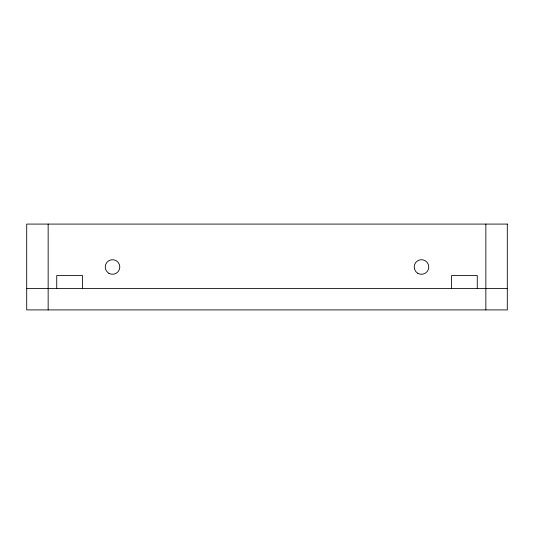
<?xml version="1.0" encoding="UTF-8"?>
<svg xmlns="http://www.w3.org/2000/svg" width="534" height="534" viewBox="0 0 534 534"><rect width="100%" height="100%" fill="white"/><g stroke="black" fill="none" stroke-linecap="round" stroke-linejoin="round"><path stroke-width="0.8" d="M26.7 288.453L507.3 288.453M485.847 224.086L485.847 309.907M477.262 288.453L477.262 275.577L451.517 275.577L451.517 288.453M82.483 288.453L82.483 275.577L56.737 275.577L56.737 288.453M48.153 224.086L48.153 309.907M507.3 224.086L26.7 224.086L26.7 309.907L507.3 309.907L507.3 224.086M417.828 273.315A7.296 7.296 0 0 0 428.775 267A7.296 7.296 0 0 0 417.828 260.679A7.296 7.296 0 0 0 417.828 273.315M108.876 273.315A7.296 7.296 0 0 0 119.816 267A7.296 7.296 0 0 0 108.876 260.679A7.296 7.296 0 0 0 108.876 273.315"/></g></svg>
